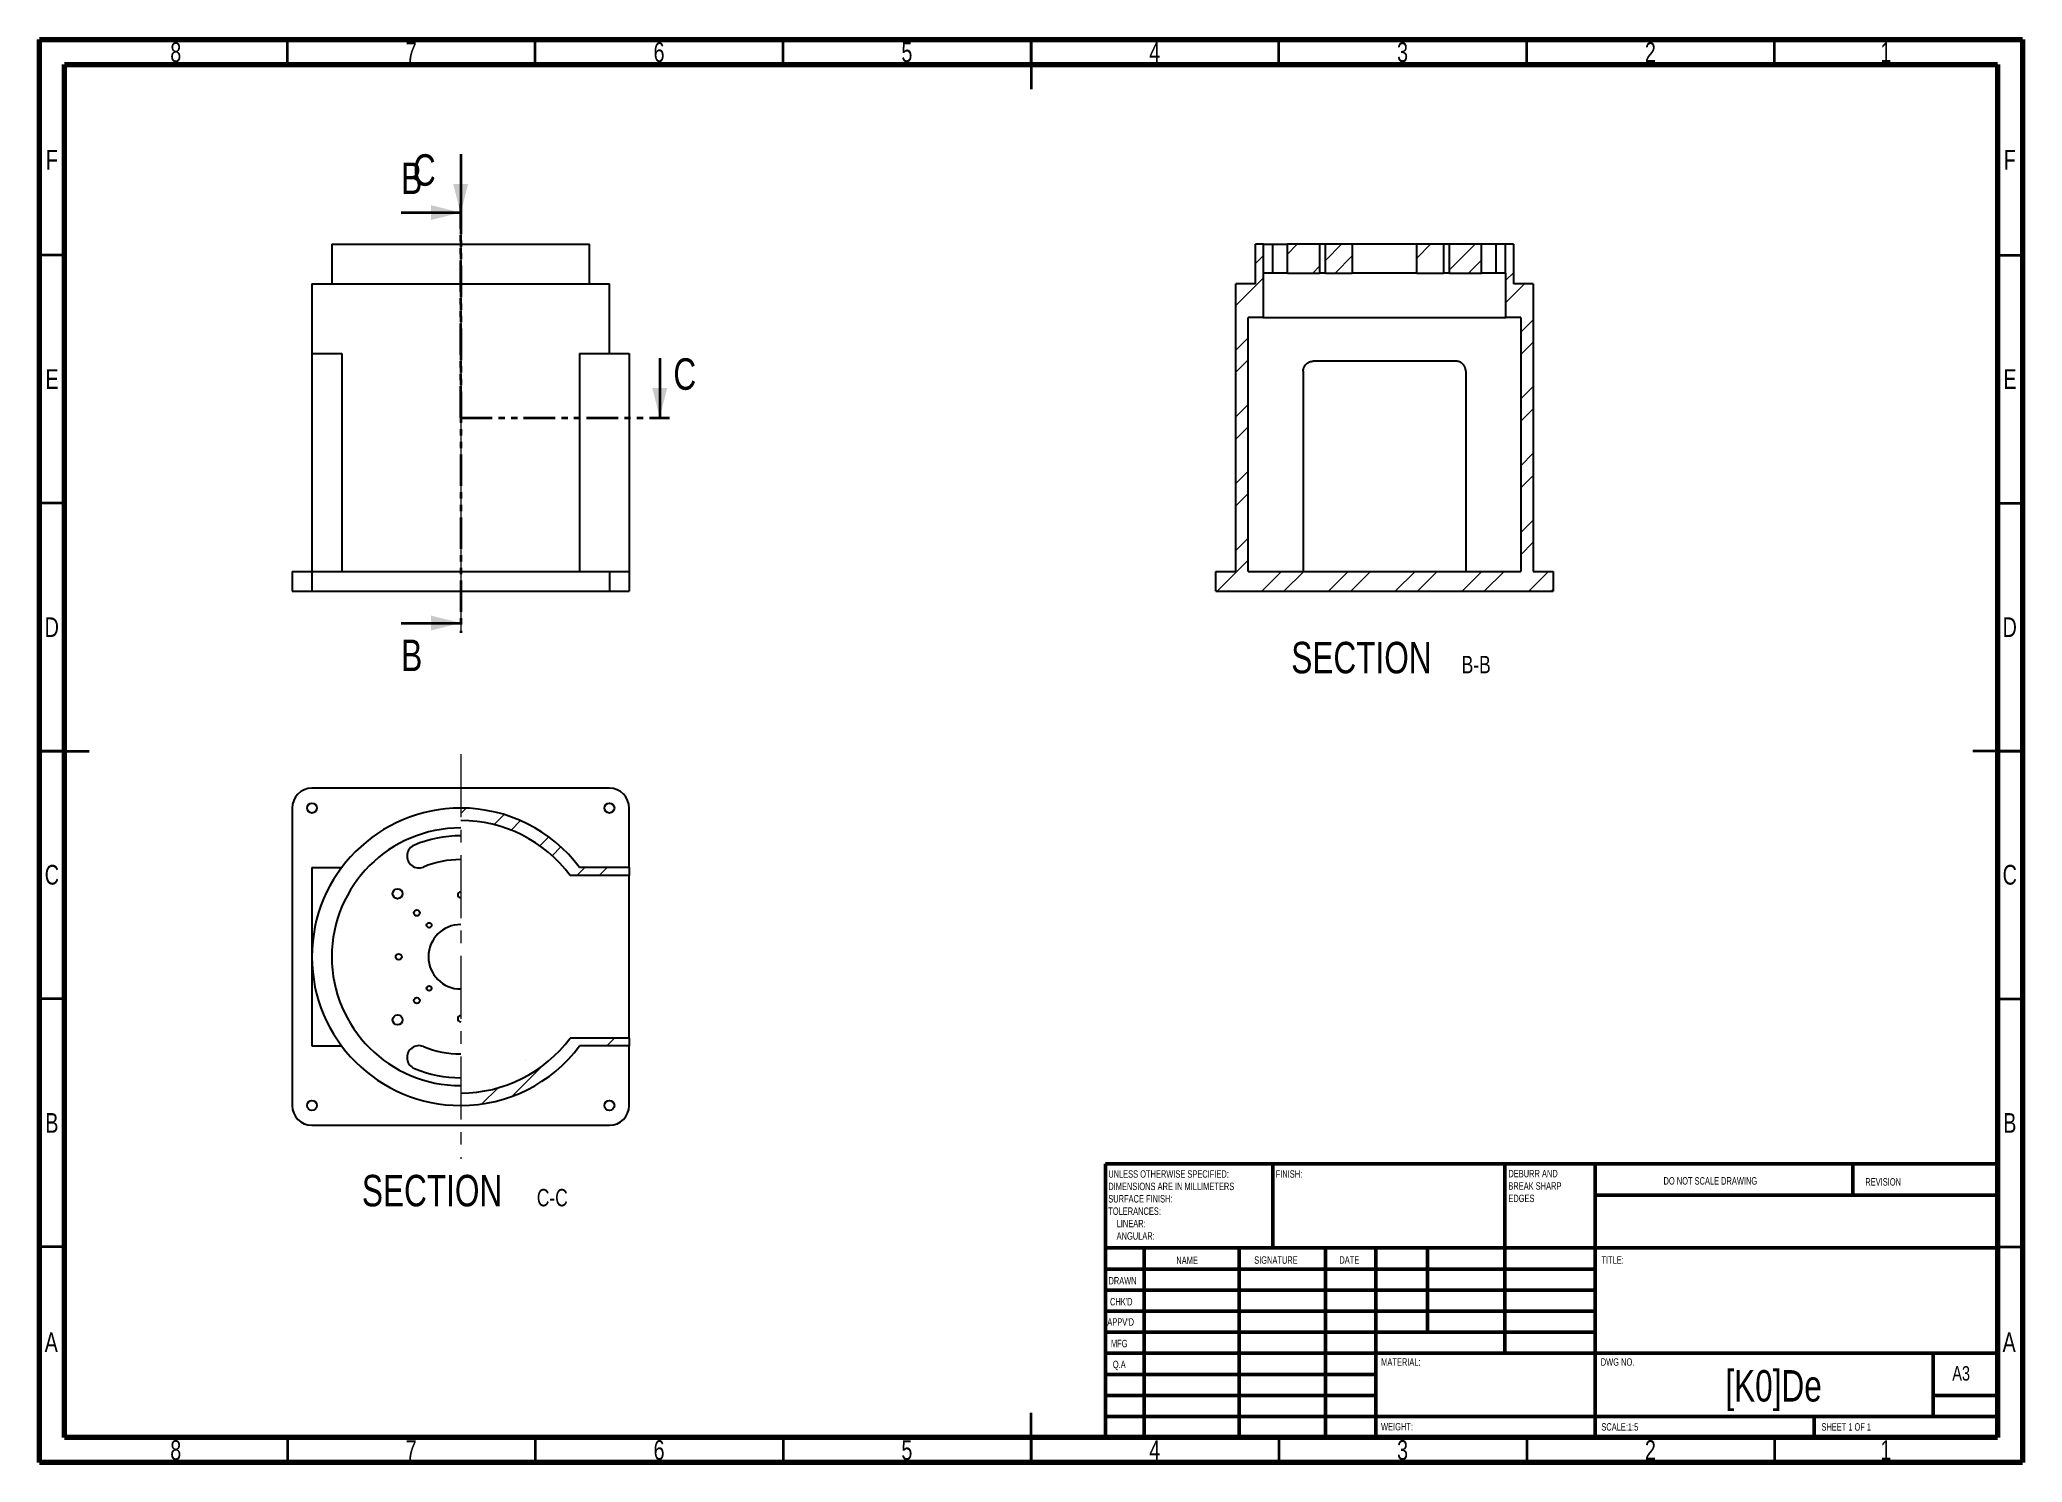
# Model space of a CAD drawing. Header units: millimetres. Extents: x 15 to 415, y 5 to 292.
import ezdxf

# ---------------------------------------------------------------- set-up
doc = ezdxf.new("R2010")
doc.units = ezdxf.units.MM
doc.linetypes.add('CENTERX2', pattern=[20.32, 12.7, -2.54, 2.54, -2.54])
doc.linetypes.add('PHANTOM', pattern=[12.7, 6.35, -1.27, 1.27, -1.27, 1.27, -1.27])
doc.styles.add('SLDTEXTSTYLE0', font='TXT', dxfattribs={"width": 0.75})
doc.styles.add('SLDTEXTSTYLE1', font='TXT', dxfattribs={"width": 0.686449})
doc.styles.add('SLDTEXTSTYLE2', font='TXT', dxfattribs={"width": 0.6875})

# ---------------------------------------------------------------- blocks, each defined once
blk = doc.blocks.new('SW_NOTE_0')
at = {"color": 0, "linetype": 'Continuous', "lineweight": 0, "char_height": 1.5, "attachment_point": 1, "style": 'SLDTEXTSTYLE0'}
for s, insert in [('UNLESS OTHERWISE SPECIFIED:', (0, 1.93)), ('SURFACE FINISH:', (0, -3.07)), ('DIMENSIONS ARE IN MILLIMETERS', (0, -0.57)), ('TOLERANCES:', (0, -5.57)), ('ANGULAR:', (1.69, -10.57)), ('LINEAR:', (1.69, -8.07))]:
    blk.add_mtext(s, dxfattribs=dict(at, insert=insert))
blk = doc.blocks.new('SW_NOTE_0_1')
at = {"color": 0, "linetype": 'Continuous', "lineweight": 0, "char_height": 1.5, "attachment_point": 1, "style": 'SLDTEXTSTYLE0'}
for s, insert in [('DEBURR AND', (0, 1.93)), ('BREAK SHARP', (0, -0.57)), ('EDGES', (0, -3.07))]:
    blk.add_mtext(s, dxfattribs=dict(at, insert=insert))
blk = doc.blocks.new('SW_NOTE_0_2')
at = {"color": 0, "linetype": 'Continuous', "lineweight": 0, "attachment_point": 2, "style": 'SLDTEXTSTYLE0'}
for s, insert, char_height in [('SECTION', (17.36, 8.19), 6.35), ('B-B', (40.51, 5.35), 3.5)]:
    blk.add_mtext(s, dxfattribs=dict(at, insert=insert, char_height=char_height))
blk = doc.blocks.new('SW_NOTE_0_3')
at = {"color": 0, "linetype": 'Continuous', "lineweight": 0, "attachment_point": 2, "style": 'SLDTEXTSTYLE0'}
for s, insert, char_height in [('SECTION', (17.36, 8.19), 6.35), ('C-C', (41.61, 5.35), 3.5)]:
    blk.add_mtext(s, dxfattribs=dict(at, insert=insert, char_height=char_height))

msp = doc.modelspace()

# ---------------------------------------------------------------- hatches: boundary and pattern name
at = {"linetype": 'Continuous', "lineweight": 18}
h = msp.add_hatch(dxfattribs=at)
h.set_pattern_fill('ANSI32', angle=3e-322, style=0)
h.paths.add_polyline_path([(312.32, 242.72), (312.32, 250.72), (310.72, 250.72), (310.72, 244.92), (310.82, 244.92), (310.82, 235.92), (313.82, 235.92), (313.82, 184.72), (258.82, 184.72), (258.82, 235.92), (261.82, 235.92), (261.82, 244.92), (261.92, 244.92), (261.92, 250.72), (260.32, 250.72), (260.32, 242.72), (256.32, 242.72), (256.32, 184.72), (252.32, 184.72), (252.32, 180.72), (320.32, 180.72), (320.32, 184.72), (316.32, 184.72), (316.32, 242.72)], flags=0)
h = msp.add_hatch(dxfattribs=at)
h.set_pattern_fill('ANSI32', angle=3e-322, style=0)
h.paths.add_polyline_path([(266.72, 250.72), (266.72, 244.92), (273.22, 244.92), (273.22, 250.72)], flags=0)
h = msp.add_hatch(dxfattribs=at)
h.set_pattern_fill('ANSI32', angle=3e-322, style=0)
h.paths.add_polyline_path([(279.82, 244.92), (279.82, 250.72), (274.42, 250.72), (274.42, 244.92)], flags=0)
h = msp.add_hatch(dxfattribs=at)
h.set_pattern_fill('ANSI32', angle=3e-322, style=0)
h.paths.add_polyline_path([(292.82, 250.72), (292.82, 244.92), (298.22, 244.92), (298.22, 250.72)], flags=0)
h = msp.add_hatch(dxfattribs=at)
h.set_pattern_fill('ANSI32', angle=3e-322, style=0)
h.paths.add_polyline_path([(299.42, 244.92), (305.92, 244.92), (305.92, 250.72), (299.42, 250.72)], flags=0)
h = msp.add_hatch(dxfattribs=at)
h.set_pattern_fill('ANSI32', angle=3e-322, style=0)
edge = h.paths.add_edge_path(flags=0)
edge.add_arc((99.94, 106.99), 30, 36.8699, 90)
edge.add_line((99.94, 136.99), (99.94, 134.49))
edge.add_arc((99.94, 106.99), 27.5, 36.6099, 90, ccw=False)
edge.add_line((122.01, 123.39), (133.94, 123.39))
edge.add_line((133.94, 123.39), (133.94, 124.99))
edge.add_line((133.94, 124.99), (123.94, 124.99))
h = msp.add_hatch(dxfattribs=at)
h.set_pattern_fill('ANSI32', angle=3e-322, style=0)
edge = h.paths.add_edge_path(flags=0)
edge.add_line((133.94, 90.59), (122.01, 90.59))
edge.add_arc((99.94, 106.99), 27.5, 270, 323.3901, ccw=False)
edge.add_line((99.94, 79.49), (99.94, 76.99))
edge.add_arc((99.94, 106.99), 30, 270, 323.1301)
edge.add_line((123.94, 88.99), (133.94, 88.99))
edge.add_line((133.94, 88.99), (133.94, 90.59))

# ---------------------------------------------------------------- linework, layer by layer
at = {"color": 7, "linetype": 'Continuous', "lineweight": 70}
for p, q in [((15, 5), (15, 292)), ((15, 292), (415, 292)), ((415, 292), (415, 5)), ((20, 10), (20, 287)), ((20, 287), (410, 287)), ((410, 287), (410, 10)), ((410, 10), (20, 10)), ((415, 5), (15, 5))]:
    msp.add_line(p, q, dxfattribs=at)
at = {"color": 7, "linetype": 'Continuous', "lineweight": 35}
for p, q in [((65, 287), (65, 292)), ((115, 287), (115, 292)), ((165, 287), (165, 292)), ((215, 292), (215, 282)), ((215, 287), (215, 292)), ((265, 287), (265, 292)), ((315, 287), (315, 292)), ((365, 287), (365, 292)), ((99.94, 268.88), (99.94, 256.88)), ((87.94, 257.12), (99.94, 257.12)), ((20, 248.5), (15, 248.5)), ((410, 248.5), (415, 248.5)), ((140.1, 227.72), (140.1, 215.72)), ((20, 198.5), (15, 198.5)), ((410, 198.5), (415, 198.5)), ((87.94, 174.32), (99.94, 174.32)), ((15, 148.5), (25, 148.5)), ((20, 148.5), (15, 148.5)), ((415, 148.5), (405, 148.5)), ((410, 148.5), (415, 148.5)), ((20, 98.5), (15, 98.5)), ((410, 98.5), (415, 98.5)), ((20, 48.5), (15, 48.5)), ((410, 48.5), (415, 48.5)), ((215, 5), (215, 15)), ((65, 10), (65, 5)), ((115, 10), (115, 5)), ((165, 10), (165, 5)), ((215, 10), (215, 5)), ((265, 10), (265, 5)), ((315, 10), (315, 5)), ((365, 10), (365, 5))]:
    msp.add_line(p, q, dxfattribs=at)
at = {"color": 7, "linetype": 'Continuous', "lineweight": 18}
msp.add_line((99.94, 259.12), (99.94, 172.32), dxfattribs=at)
at = {"color": 7, "linetype": 'PHANTOM', "lineweight": 35}
for p, q in [((99.94, 259.12), (99.94, 172.32)), ((99.94, 215.72), (99.94, 258.88)), ((99.94, 215.72), (142.1, 215.72))]:
    msp.add_line(p, q, dxfattribs=at)
at = {"color": 7, "linetype": 'Continuous', "lineweight": 25}
for p, q in [((73.94, 250.72), (73.94, 242.72)), ((73.94, 250.72), (99.94, 250.72)), ((99.94, 250.72), (125.94, 250.72)), ((125.94, 242.72), (125.94, 250.72)), ((260.32, 242.72), (260.32, 250.72)), ((261.92, 250.72), (260.32, 250.72)), ((261.92, 244.92), (261.92, 250.72)), ((261.92, 250.72), (263.78, 250.72)), ((263.78, 244.92), (263.78, 250.72)), ((263.78, 250.72), (266.72, 250.72)), ((266.72, 244.92), (266.72, 250.72)), ((273.22, 250.72), (266.72, 250.72)), ((273.22, 250.72), (273.22, 244.92)), ((274.42, 250.72), (273.22, 250.72)), ((274.42, 244.92), (274.42, 250.72)), ((279.82, 250.72), (274.42, 250.72)), ((279.82, 250.72), (279.82, 244.92)), ((292.82, 250.72), (279.82, 250.72)), ((292.82, 244.92), (292.82, 250.72)), ((298.22, 250.72), (292.82, 250.72)), ((298.22, 250.72), (298.22, 244.92)), ((299.42, 250.72), (298.22, 250.72)), ((299.42, 244.92), (299.42, 250.72)), ((305.92, 250.72), (299.42, 250.72)), ((305.92, 244.92), (305.92, 250.72)), ((308.87, 250.72), (305.92, 250.72)), ((308.87, 244.92), (308.87, 250.72)), ((310.72, 250.72), (308.87, 250.72)), ((310.72, 244.92), (310.72, 250.72)), ((312.32, 250.72), (310.72, 250.72)), ((312.32, 250.72), (312.32, 242.72)), ((261.82, 244.92), (261.92, 244.92)), ((261.82, 244.92), (261.82, 235.92)), ((263.78, 244.92), (261.92, 244.92)), ((266.72, 244.92), (263.78, 244.92)), ((266.72, 244.92), (273.22, 244.92)), ((274.42, 244.92), (273.22, 244.92)), ((274.42, 244.92), (279.82, 244.92)), ((292.82, 244.92), (279.82, 244.92)), ((292.82, 244.92), (298.22, 244.92)), ((299.42, 244.92), (298.22, 244.92)), ((299.42, 244.92), (305.92, 244.92)), ((308.87, 244.92), (305.92, 244.92)), ((310.72, 244.92), (308.87, 244.92)), ((310.72, 244.92), (310.82, 244.92)), ((310.82, 235.92), (310.82, 244.92)), ((69.94, 242.72), (69.94, 228.72)), ((69.94, 242.72), (99.94, 242.72)), ((99.94, 242.72), (129.94, 242.72)), ((129.94, 228.72), (129.94, 242.72)), ((256.32, 184.72), (256.32, 242.72)), ((260.32, 242.72), (256.32, 242.72)), ((316.32, 242.72), (312.32, 242.72)), ((316.32, 242.72), (316.32, 184.72)), ((261.82, 235.92), (258.82, 235.92)), ((258.82, 184.72), (258.82, 235.92)), ((261.82, 235.92), (310.82, 235.92)), ((313.82, 235.92), (310.82, 235.92)), ((313.82, 235.92), (313.82, 184.72)), ((69.94, 228.72), (69.94, 184.72)), ((69.94, 228.72), (75.94, 228.72)), ((75.94, 228.72), (75.94, 184.72)), ((123.94, 228.72), (123.94, 184.72)), ((123.94, 228.72), (133.94, 228.72)), ((133.94, 228.72), (133.94, 184.72)), ((269.92, 225.12), (269.92, 184.72)), ((300.72, 227.12), (271.92, 227.12)), ((302.72, 225.12), (302.72, 184.72)), ((65.94, 184.72), (65.94, 180.72)), ((65.94, 184.72), (69.94, 184.72)), ((69.94, 184.72), (69.94, 180.72)), ((69.94, 184.72), (129.94, 184.72)), ((129.94, 184.72), (129.94, 180.72)), ((129.94, 184.72), (133.94, 184.72)), ((133.94, 184.72), (133.94, 180.72)), ((252.32, 180.72), (252.32, 184.72)), ((252.32, 184.72), (256.32, 184.72)), ((258.82, 184.72), (313.82, 184.72)), ((316.32, 184.72), (320.32, 184.72)), ((320.32, 184.72), (320.32, 180.72)), ((65.94, 180.72), (69.94, 180.72)), ((69.94, 180.72), (129.94, 180.72)), ((129.94, 180.72), (133.94, 180.72)), ((252.32, 180.72), (320.32, 180.72)), ((129.94, 140.99), (69.94, 140.99)), ((65.94, 136.99), (65.94, 76.99)), ((133.94, 124.99), (133.94, 136.99)), ((69.94, 124.99), (69.94, 106.99)), ((69.94, 124.99), (75.94, 124.99)), ((133.94, 124.99), (123.94, 124.99)), ((133.94, 124.99), (133.94, 123.39)), ((133.94, 123.39), (122.01, 123.39)), ((133.94, 90.59), (133.94, 123.39)), ((69.94, 106.99), (69.94, 88.99)), ((69.94, 88.99), (75.94, 88.99)), ((133.94, 90.59), (122.01, 90.59)), ((133.94, 88.99), (123.94, 88.99)), ((133.94, 90.59), (133.94, 88.99)), ((133.94, 76.99), (133.94, 88.99)), ((69.94, 72.99), (129.94, 72.99))]:
    msp.add_line(p, q, dxfattribs=at)
at = {"color": 7, "linetype": 'CENTERX2', "lineweight": 18}
msp.add_line((99.94, 147.83), (99.94, 66.23), dxfattribs=at)
at = {"color": 7, "linetype": 'Continuous', "lineweight": 50}
for p, q in [((230, 65.25), (410, 65.25)), ((230, 65.25), (230, 10)), ((263.8, 48.25), (263.8, 65.25)), ((310.6, 65.25), (310.6, 27)), ((328.8, 65.25), (328.8, 10)), ((380.8, 58.88), (380.8, 65.25)), ((410, 58.88), (328.8, 58.88)), ((410, 48.25), (230, 48.25)), ((237.8, 48.25), (237.8, 10)), ((256.99, 48.25), (256.99, 10)), ((274.4, 48.25), (274.4, 10)), ((284.6, 10), (284.6, 48.25)), ((295, 31.25), (295, 48.25)), ((328.8, 44), (230, 44)), ((328.8, 39.75), (230, 39.75)), ((328.8, 35.5), (230, 35.5)), ((328.8, 31.25), (230, 31.25)), ((284.6, 27), (230, 27)), ((284.6, 27), (410, 27)), ((397, 14.25), (397, 27)), ((284.6, 22.75), (230, 22.75)), ((284.6, 18.5), (230, 18.5)), ((410, 18.5), (397, 18.5)), ((230, 14.25), (410, 14.25)), ((373, 10), (373, 14.25))]:
    msp.add_line(p, q, dxfattribs=at)
at = {"color": 7, "linetype": 'Continuous', "lineweight": 25}
for centre, radius in [((69.94, 136.99), 1), ((129.94, 136.99), 1), ((87.21, 119.71), 1), ((91.1, 115.83), 0.6), ((93.57, 113.35), 0.5), ((87.44, 106.99), 0.6), ((93.57, 100.62), 0.5), ((91.1, 98.15), 0.6), ((87.21, 94.26), 1), ((69.94, 76.99), 1), ((129.94, 76.99), 1)]:
    msp.add_circle(centre, radius, dxfattribs=at)
for centre, radius, start, end in [((69.94, 136.99), 4, 90, 180), ((129.94, 136.99), 4, 0, 90), ((99.94, 106.99), 30, 90, 270), ((99.94, 106.99), 30, 36.8699, 90), ((99.94, 106.99), 26, 90, 270), ((99.94, 106.99), 27.5, 36.6099, 90), ((91.52, 127.31), 2.4, 112.5, 292.5), ((99.94, 106.99), 24.4, 90, 112.5), ((99.94, 106.99), 19.6, 90, 112.5), ((99.94, 119.49), 0.6, 90, 270), ((99.94, 106.99), 6.5, 90, 270), ((99.94, 94.49), 0.6, 90, 270), ((91.52, 86.66), 2.4, 67.5, 247.5), ((99.94, 106.99), 19.6, 247.5, 270), ((99.94, 106.99), 27.5, 270, 323.3901), ((99.94, 106.99), 30, 270, 323.1301), ((99.94, 106.99), 24.4, 247.5, 270), ((69.94, 76.99), 4, 180, 270), ((129.94, 76.99), 4, 270, 0)]:
    msp.add_arc(centre, radius, start, end, dxfattribs=at)
for points in [[(269.92, 225.12), (269.92, 225.27), (269.94, 225.41), (269.99, 225.62), (270, 225.69), (270.05, 225.82), (270.07, 225.89), (270.13, 226.01), (270.16, 226.07), (270.23, 226.19), (270.27, 226.25), (270.39, 226.41), (270.48, 226.51), (270.62, 226.64), (270.67, 226.68), (270.77, 226.75), (270.82, 226.79), (270.93, 226.85), (270.98, 226.89), (271.09, 226.94), (271.15, 226.97), (271.32, 227.03), (271.44, 227.06), (271.68, 227.11), (271.8, 227.12), (271.92, 227.12)], [(302.72, 225.12), (302.72, 225.27), (302.71, 225.41), (302.66, 225.62), (302.64, 225.69), (302.6, 225.82), (302.57, 225.89), (302.52, 226.01), (302.48, 226.07), (302.42, 226.19), (302.38, 226.25), (302.26, 226.41), (302.17, 226.51), (302.03, 226.64), (301.98, 226.68), (301.88, 226.75), (301.83, 226.79), (301.72, 226.85), (301.67, 226.89), (301.56, 226.94), (301.5, 226.97), (301.33, 227.03), (301.21, 227.06), (300.97, 227.11), (300.85, 227.12), (300.72, 227.12)]]:
    msp.add_open_spline(points, degree=3, knots=[0, 0, 0, 0, 0.125, 0.125, 0.1875, 0.1875, 0.25, 0.25, 0.3125, 0.3125, 0.375, 0.375, 0.5, 0.5, 0.5625, 0.5625, 0.625, 0.625, 0.6875, 0.6875, 0.75, 0.75, 0.875, 0.875, 1, 1, 1, 1], dxfattribs=at)
at = {"color": 7, "linetype": 'Continuous', "lineweight": 35}
for points in [[(99.94, 256.88), (101.44, 262.88), (98.44, 262.88)], [(99.94, 257.12), (93.94, 258.62), (93.94, 255.62)], [(140.1, 215.72), (141.6, 221.72), (138.6, 221.72)], [(99.94, 174.32), (93.94, 175.82), (93.94, 172.82)]]:
    msp.add_solid(points, dxfattribs=at)

# ---------------------------------------------------------------- block references
at = {"color": 7, "linetype": 'Continuous', "lineweight": 0}
for name, p in [('SW_NOTE_0_2', (264.31, 162.33)), ('SW_NOTE_0_1', (311.31, 62.07)), ('SW_NOTE_0_3', (76.81, 54.8)), ('SW_NOTE_0', (230.59, 61.99))]:
    msp.add_blockref(name, p, dxfattribs=at)

# ---------------------------------------------------------------- texts
for s, insert, char_height, attachment_point, style in [('8', (42.46, 291.46), 3.97, 2, 'SLDTEXTSTYLE0'), ('7', (89.96, 291.46), 3.97, 2, 'SLDTEXTSTYLE0'), ('6', (139.96, 291.46), 3.97, 2, 'SLDTEXTSTYLE0'), ('5', (189.96, 291.46), 3.97, 2, 'SLDTEXTSTYLE0'), ('4', (239.96, 291.46), 3.97, 2, 'SLDTEXTSTYLE0'), ('3', (289.96, 291.46), 3.97, 2, 'SLDTEXTSTYLE0'), ('2', (339.96, 291.46), 3.97, 2, 'SLDTEXTSTYLE0'), ('1', (387.46, 291.46), 3.97, 2, 'SLDTEXTSTYLE0'), ('F', (17.46, 269.77), 3.97, 2, 'SLDTEXTSTYLE0'), ('F', (412.46, 269.77), 3.97, 2, 'SLDTEXTSTYLE0'), ('E', (17.51, 225.52), 3.97, 2, 'SLDTEXTSTYLE0'), ('E', (412.51, 225.52), 3.97, 2, 'SLDTEXTSTYLE0'), ('D', (17.45, 175.46), 3.97, 2, 'SLDTEXTSTYLE0'), ('D', (412.45, 175.46), 3.97, 2, 'SLDTEXTSTYLE0'), ('C', (17.46, 125.52), 3.97, 2, 'SLDTEXTSTYLE0'), ('C', (412.46, 125.52), 3.97, 2, 'SLDTEXTSTYLE0'), ('B', (17.47, 75.46), 3.97, 2, 'SLDTEXTSTYLE0'), ('B', (412.47, 75.46), 3.97, 2, 'SLDTEXTSTYLE0'), ('FINISH:', (264.37, 63.92), 1.5, 1, 'SLDTEXTSTYLE0'), ('DO NOT SCALE DRAWING', (342.61, 62.53), 1.5, 1, 'SLDTEXTSTYLE0'), ('REVISION', (383.33, 62.33), 1.5, 1, 'SLDTEXTSTYLE0'), ('NAME', (244.32, 46.5), 1.5, 1, 'SLDTEXTSTYLE0'), ('SIGNATURE', (260.03, 46.56), 1.5, 1, 'SLDTEXTSTYLE0'), ('DATE', (277.21, 46.58), 1.5, 1, 'SLDTEXTSTYLE0'), ('TITLE:', (330.09, 46.58), 1.5, 1, 'SLDTEXTSTYLE0'), ('DRAWN', (230.64, 42.38), 1.5, 1, 'SLDTEXTSTYLE1'), ("CHK'D", (230.94, 38.16), 1.5, 1, 'SLDTEXTSTYLE0'), ("APPV'D", (230.4, 34.07), 1.5, 1, 'SLDTEXTSTYLE0'), ('A', (17.34, 31.21), 3.97, 2, 'SLDTEXTSTYLE0'), ('MFG', (231.12, 29.72), 1.5, 1, 'SLDTEXTSTYLE0'), ('A', (412.34, 31.21), 3.97, 2, 'SLDTEXTSTYLE0'), ('Q.A', (231.51, 25.5), 1.5, 1, 'SLDTEXTSTYLE0'), ('MATERIAL:', (285.65, 25.99), 1.5, 1, 'SLDTEXTSTYLE0'), ('DWG NO.', (329.95, 25.99), 1.5, 1, 'SLDTEXTSTYLE0'), ('A3', (400.87, 24.41), 2.91, 1, 'SLDTEXTSTYLE0'), ('[K0]De', (364.81, 23.61), 6.35, 2, 'SLDTEXTSTYLE0'), ('WEIGHT:', (285.62, 12.95), 1.499, 1, 'SLDTEXTSTYLE0'), ('SCALE:1:5', (330.07, 12.9), 1.5, 1, 'SLDTEXTSTYLE0'), ('SHEET 1 OF 1', (374.48, 12.9), 1.5, 1, 'SLDTEXTSTYLE2'), ('8', (42.46, 9.46), 3.97, 2, 'SLDTEXTSTYLE0'), ('7', (89.96, 9.46), 3.97, 2, 'SLDTEXTSTYLE0'), ('6', (139.96, 9.46), 3.97, 2, 'SLDTEXTSTYLE0'), ('5', (189.96, 9.46), 3.97, 2, 'SLDTEXTSTYLE0'), ('4', (239.96, 9.46), 3.97, 2, 'SLDTEXTSTYLE0'), ('3', (289.96, 9.46), 3.97, 2, 'SLDTEXTSTYLE0'), ('2', (339.96, 9.46), 3.97, 2, 'SLDTEXTSTYLE0'), ('1', (387.46, 9.46), 3.97, 2, 'SLDTEXTSTYLE0')]:
    msp.add_mtext(s, dxfattribs=dict(at, insert=insert, char_height=char_height, attachment_point=attachment_point, style=style))
at = {"color": 7, "linetype": 'Continuous', "char_height": 6.35, "attachment_point": 1, "style": 'SLDTEXTSTYLE0'}
for s, insert in [('C', (90.3, 268.88)), ('B', (87.94, 267.21)), ('C', (142.85, 227.72)), ('B', (87.94, 170.96))]:
    msp.add_mtext(s, dxfattribs=dict(at, insert=insert))

doc.saveas('drawing.dxf')
